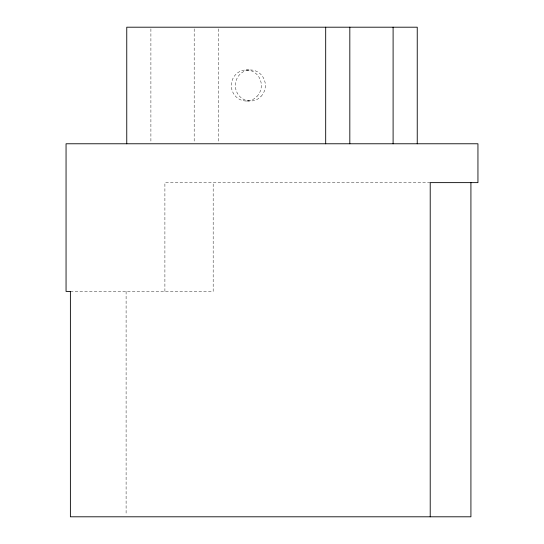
<?xml version="1.0" encoding="UTF-8"?>
<svg xmlns="http://www.w3.org/2000/svg" width="544" height="544" viewBox="0 0 544 544"><rect width="100%" height="100%" fill="white"/><g stroke="black" fill="none" stroke-linecap="round" stroke-linejoin="round"><path stroke-width="0.41" stroke-dasharray="2.72 2.04" d="M246.337 69.945L250.356 69.945M246.337 101.028L250.356 101.028M430.216 182.628L164.9 182.628L164.9 291.428M70.387 291.428L213.173 291.428L213.173 182.628M218.314 28.886L218.314 142.929M194.181 28.886L194.181 142.929M150.899 28.886L150.899 142.929M126.099 291.428L126.099 515.107M260.977 96.478A15.545 15.014 -90 0 0 254.245 70.475A15.545 15.014 -90 0 0 235.858 89.508A15.545 15.014 -90 0 0 260.977 96.478M256.952 96.478A15.545 15.014 -90 0 0 250.22 70.475A15.545 15.014 -90 0 0 231.832 89.508A15.545 15.014 -90 0 0 256.952 96.478"/><path stroke-width="0.82" d="M70.666 291.428L66.055 291.428L66.055 143.772L477.945 143.772L477.945 182.628L430.216 182.628L430.216 516.8M470.92 182.628L470.92 516.8L70.387 516.8L70.387 291.428M417.241 143.772L417.241 27.2L126.759 27.2L126.759 143.772M393.101 27.2L393.101 143.772M349.819 27.2L349.819 143.772M325.686 27.2L325.686 143.772"/></g></svg>
